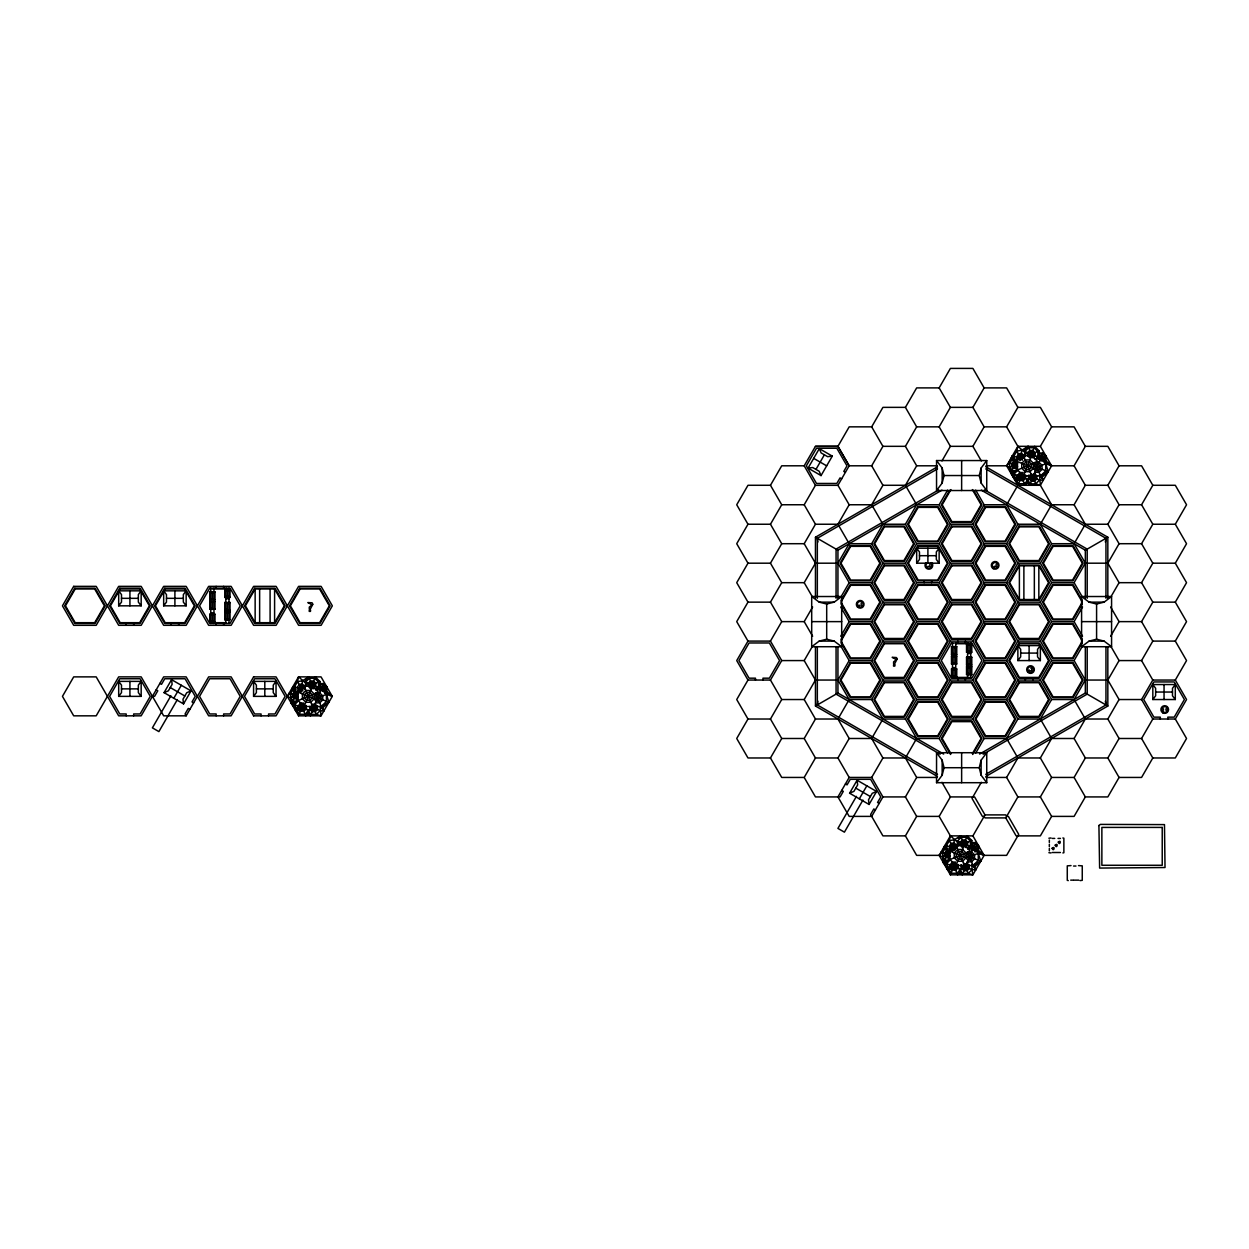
<?xml version="1.0" encoding="UTF-8"?>
<svg xmlns="http://www.w3.org/2000/svg" width="1249" height="1249" viewBox="0 0 1249 1249"><rect width="100%" height="100%" fill="white"/><g stroke="black" fill="none" stroke-linecap="round" stroke-linejoin="round"><path stroke-width="1.5" d="M313.608 688.542L315.81 686.341L315.81 683.219L313.608 681.033L310.501 681.033L308.3 683.219L308.3 686.341L310.501 688.542L313.608 688.542L308.784 676.88L302.555 680.721L300.712 692.664L298.152 690.681L297.481 687.278L299.104 684.468L302.055 683.89L304.615 685.888L305.287 689.276M971.8 843.778L971.8 840.499L967.179 835.878L962.355 847.525L960.153 845.323L960.153 842.216L962.355 840.015L965.461 840.015L967.663 842.216L967.663 845.323L965.461 847.525L960.637 835.878L954.392 839.718L952.55 851.662L949.989 849.663L949.334 846.276L950.957 843.465L953.908 842.888L956.469 844.886L957.124 848.274M1039.277 455.854L1039.277 450.951L1034.64 446.33L1029.816 457.977L1027.615 455.776L1027.615 452.669L1029.816 450.467L1032.939 450.467L1035.14 452.669L1035.14 455.776L1032.939 457.977L1028.099 446.33L1021.869 450.155L1020.261 460.616L1018.559 459.304L1019.2 455.214L1021.151 454.823L1022.837 456.135L1022.213 460.241L1016.78 451.154L1017.873 446.33L1006.616 426.846L1017.873 407.361L1006.616 387.893L984.134 387.893L972.893 407.361L984.134 426.846L1006.616 426.846M937.515 774.333L817.33 704.951L817.939 701.22M1105.349 542.019L1105.958 538.303L985.773 468.906M939.154 816.393L950.395 796.924L974.61 796.924L984.993 814.894L972.893 835.878L950.395 835.878L949.302 840.718L946.508 845.557L947.648 851.412L958.81 843.153L950.395 835.878L939.154 816.393L916.657 816.393L905.416 835.878L916.657 855.362L939.154 855.362L942.324 856.892L945.196 860.186L949.256 860.186L944.744 845.651L955.797 847.93L954.736 849.788L952.784 850.163L950.661 846.619L951.722 844.761L953.674 844.386L955.797 847.93M936.547 490.529L942.168 483.035L944.041 475.541L942.168 468.047L936.547 460.553L986.741 460.553L986.741 490.529L936.547 490.529L936.547 460.553M986.741 490.529L981.121 483.035L979.247 475.541L981.121 468.047L986.741 460.553M936.547 782.701L942.168 775.207L944.041 767.713L942.168 760.204L936.547 752.71L986.741 752.71L986.741 782.701L936.547 782.701L936.547 752.71M986.741 782.701L981.121 775.207L979.247 767.713L981.121 760.204L986.741 752.71M289.409 692.727L298.214 696.911L296.559 698.831L294.202 698.831L292.531 696.911L292.531 694.21L294.202 692.305L296.559 692.305L291.47 703.593L299.198 714.287L305.068 714.287L309.221 710.119L291.47 703.609L290.471 693.242L292.906 686.669L303.96 688.948L303.523 686.7L301.836 685.389L299.885 685.763L299.245 689.87L300.931 691.181L302.882 690.791L297.449 681.72L298.542 676.88L321.04 676.88L332.281 696.364L321.04 715.833L298.542 715.833L276.06 676.896L253.563 676.896M1008.724 462.161L1017.545 466.361L1015.874 468.266L1013.517 468.266L1011.862 466.361L1011.862 463.66L1013.517 461.74L1015.874 461.74L1010.8 473.028L1018.513 483.722L1024.399 483.722L1028.552 479.569L1028.552 475.151M941.246 851.724L950.067 855.908L948.397 857.813L946.039 857.813L944.385 855.908L944.385 853.208L946.039 851.303L948.397 851.303L943.323 862.591L951.035 873.27L956.921 873.27L961.074 869.117L961.074 864.714M1023.274 458.383L1012.221 456.104C1006.6 465.596 1011.175 476.681 1018.513 483.722M946.929 849.96L944.744 845.651L942.324 852.224L943.323 862.591L961.074 869.117M298.542 715.833L303.835 703.078L300.431 703.078L295.295 710.213L299.198 714.287M310.501 688.542L315.326 676.88L319.947 681.517L319.947 684.78M304.1 706.497L311.907 687.637M320.181 707.043L321.04 715.833L316.387 714.412L312.156 704.186L315.263 704.186L310.439 715.833L306.973 712.367M323.616 683.578L320.447 691.243L318.995 689.791L318.995 687.746L320.447 686.31L322.492 686.31L323.944 687.746L323.944 689.791L322.492 691.243L319.307 683.578L323.616 683.578L326.66 686.622L326.66 690.931L324.631 692.961M1022.572 473.902L1024.164 475.494L1024.164 477.743L1022.572 479.335L1020.324 479.335L1018.731 477.743L1018.731 475.494L1020.324 473.902L1022.572 473.902L1017.873 485.283L1006.616 504.752L984.134 504.752L972.893 524.237L984.134 543.705L972.893 563.19L984.134 582.674L972.893 602.143L984.134 621.627L972.893 641.096L984.134 660.58L972.893 680.049L984.134 699.534L972.893 719.018L984.134 738.487L1006.616 738.487L1017.873 719.018L1006.616 699.534L1017.873 680.049L1006.616 660.58L1017.873 641.096L1006.616 621.627L1017.873 602.143L1006.616 582.674L984.134 582.674M1023.415 475.931L1031.237 457.087M1042.931 453.012L1039.761 460.678L1041.807 460.678L1043.258 459.242L1043.258 457.196L1041.807 455.744L1039.761 455.744L1038.309 457.196L1038.309 459.242L1045.975 456.057L1042.931 453.012L1038.637 453.012L1041.807 460.678M1031.893 669.932L1030.878 670.963M984.993 814.894L1005.757 814.894L1006.616 816.393L1008.349 816.393L1018.731 834.379L1006.616 855.362L984.134 855.362L972.893 874.831L950.395 874.831L955.11 863.465L952.846 863.465L951.27 865.057L951.27 867.306L952.846 868.898L955.11 868.898L956.703 867.306L956.703 865.057L955.11 863.465M955.953 865.495L963.76 846.635M972.284 850.241L970.848 848.789L970.848 846.744L972.284 845.292L974.329 845.292L975.781 846.744L975.781 848.789L974.329 850.241L972.284 850.241L975.469 842.575L971.16 842.575L975.079 852.037M1163.475 708.808L1163.475 710.259M1165.973 710.259L1165.973 708.808M1014.625 479.647L1019.746 472.512L1023.15 472.512M951.035 873.27L947.148 869.21L952.269 862.06L955.688 862.06M314.467 705.279L320.743 690.494L323.101 689.448L322.148 687.137L319.838 688.105L320.79 690.4M1033.782 474.714L1040.573 458.726M966.32 864.261L973.112 848.274M164.072 692.649L171.566 679.659L191.035 690.9L183.541 703.89L164.072 692.649L168.381 690.806L172.128 684.311L171.566 679.659M170.894 695.802L152.394 727.855L158.888 731.602L177.389 699.549M173.798 698.269L181.308 685.279M255.139 588.982L245.413 605.827L255.139 622.689L274.593 622.689L284.335 605.827L274.593 588.982L255.139 588.982L255.139 622.689M253.625 676.88L231.127 715.833L208.645 715.833L186.148 676.88L163.666 676.88L141.168 715.833L118.671 715.833L96.189 676.88L73.691 676.88L62.45 696.364L73.691 715.833L96.189 715.833L118.671 676.88L141.168 676.88L163.666 715.833L186.148 715.833L208.645 676.88L231.127 676.88L253.625 715.833M747.979 524.237L736.723 543.705L747.979 563.19L736.723 582.674L747.979 602.143L770.461 602.143L781.718 582.674L770.461 563.19L781.718 543.705L770.461 524.237L747.979 524.237L736.723 504.752L747.979 485.283L770.461 485.283L781.718 504.752L770.461 524.237M770.461 485.283L781.718 465.799L804.2 465.799L815.456 446.33L837.938 446.33L849.179 465.799L837.907 485.33L815.425 485.33L804.2 504.752L815.456 524.237L804.2 543.705L815.456 563.19L804.2 582.674L781.718 582.674M808.072 468.094L819.297 448.625L832.287 456.119L821.046 475.588L808.072 468.094L812.724 467.532L819.203 471.279L821.046 475.588M815.956 469.405L824.387 454.808M747.979 602.143L736.723 621.627L747.979 641.096L736.723 660.58L747.979 680.049L736.723 699.534L747.979 719.018L770.461 719.018L781.718 699.534L770.461 680.049L781.718 660.58L770.461 641.096L781.718 621.627L770.461 602.143M815.425 446.377L837.907 446.377L849.179 426.846L871.677 426.846L882.918 407.361L905.416 407.361L916.657 426.846L939.154 426.846L950.395 407.361L939.154 387.893L950.395 368.408L972.893 368.408L984.134 387.893M916.657 426.846L905.416 446.33L916.657 465.799L905.416 485.283L916.657 504.752L939.154 504.752L950.395 524.237L939.154 543.705L950.395 563.19L939.154 582.674L916.657 582.674L905.416 602.143L882.918 602.143L871.677 582.674L849.179 582.674L837.938 563.19L849.179 543.705L837.938 524.237L849.179 504.752L837.938 485.283M882.918 524.237L871.677 543.705L882.918 563.19L905.416 563.19L916.657 543.705L905.416 524.237L882.918 524.237L871.677 504.752L882.918 485.283L871.677 465.799L882.918 446.33L871.677 426.846M905.416 407.361L916.657 387.893L939.154 387.893M747.979 719.018L736.723 738.487L747.979 757.971L770.461 757.971L781.718 738.487L770.461 719.018M781.718 621.627L804.2 621.627L812.631 607.014M815.456 680.049L837.938 680.049L849.179 699.534L871.677 699.534L882.918 719.018L905.416 719.018L916.657 738.487L905.416 757.971L916.657 777.44L905.416 796.924L882.918 796.924L871.677 777.44L882.918 757.971L871.677 738.487L849.179 738.487L837.938 719.018L815.456 719.018L804.2 699.534L815.456 680.049L804.2 660.58L812.631 645.967M840.749 597.272L849.179 582.674M841.03 600.55L850.272 584.548L870.6 584.548L880.764 602.143L870.6 619.754L850.272 619.754L841.03 603.751M840.749 636.225L849.179 621.627L871.677 621.627L882.918 641.096L905.416 641.096L916.657 660.58L939.154 660.58L950.395 641.096L972.893 641.096M871.677 582.674L882.918 563.19M905.416 524.237L916.657 504.752M941.965 460.928L950.395 446.33L939.154 426.846M841.03 639.504L850.272 623.501L870.6 623.501L880.764 641.096L870.6 658.707L850.272 658.707L841.03 642.704M781.718 738.487L804.2 738.487L815.456 719.018M837.938 680.049L849.179 660.58L871.677 660.58L882.918 641.096M871.677 621.627L882.918 602.143M939.154 504.752L947.585 490.154M950.395 446.33L972.893 446.33L984.134 426.846M949.63 490.357L941.309 504.752L951.473 522.363L971.8 522.363L981.964 504.752L973.658 490.357M950.942 489.592L942.183 504.752L951.91 521.614L971.379 521.614L981.105 504.752L972.346 489.592M770.461 757.971L781.718 777.44L804.2 777.44L815.456 757.971L837.938 757.971L849.179 738.487M837.938 719.018L849.179 699.534M871.677 699.534L882.918 680.049L871.677 660.58M905.416 641.096L916.657 621.627L905.416 602.143M1152.811 485.283L1175.309 485.283L1186.55 504.752L1175.309 524.237L1152.811 524.237L1141.57 504.752L1152.811 485.283L1141.57 465.799L1119.073 465.799L1107.832 485.283L1085.334 485.283L1074.093 465.799L1051.611 465.799L1040.355 485.283L1017.873 485.283L1006.616 465.799L1017.873 446.33L1040.355 446.33L1051.611 426.846L1040.355 407.361L1017.873 407.361M837.938 757.971L849.179 777.44L837.938 796.924L849.179 816.393L871.677 816.393L882.918 796.924M871.677 738.487L882.918 719.018M882.918 680.049L905.416 680.049L916.657 660.58M950.395 641.096L939.154 621.627L950.395 602.143L939.154 582.674M849.601 793.209L857.095 780.219L876.564 791.46L869.07 804.45L849.601 793.209L853.91 791.366L857.657 784.872L857.095 780.219M856.424 796.362L837.923 828.415L844.418 832.162L862.918 800.109M859.328 798.829L866.822 785.84M905.416 719.018L916.657 699.534L939.154 699.534L950.395 680.049L972.893 680.049M1006.616 582.674L1017.873 563.19L1006.616 543.705L1017.873 524.237L1006.616 504.752M1051.611 504.752L1074.093 504.752L1085.334 524.237L1107.832 524.237L1119.073 543.705L1107.832 563.19L1085.334 563.19L1074.093 543.705L1051.611 543.705L1040.355 524.237L1051.611 504.752L1040.355 485.283L1039.496 474.698M1074.093 465.799L1085.334 446.33L1107.832 446.33L1119.073 465.799M1019.387 565.813L1009.645 582.674L1019.387 599.52L1038.84 599.52L1048.567 582.674L1038.84 565.813L1019.387 565.813L1019.387 599.52M916.657 738.487L939.154 738.487L950.395 719.018L939.154 699.534M1082.524 607.014L1074.093 621.627L1051.611 621.627L1040.355 602.143L1051.611 582.674L1040.355 563.19L1051.611 543.705M1074.093 504.752L1085.334 485.283M1074.093 543.705L1085.334 524.237M972.346 753.662L981.105 738.487L971.379 721.641L951.91 721.641L942.183 738.487L950.942 753.662M972.721 754.49L981.964 738.487L971.8 720.892L951.473 720.892L941.309 738.487L950.551 754.49M975.703 753.1L984.134 738.487M1017.873 641.096L1040.355 641.096L1051.611 621.627M1051.611 582.674L1074.093 582.674L1085.334 563.19M1107.832 524.237L1119.073 504.752L1141.57 504.752M1082.259 603.751L1073.016 619.754L1052.688 619.754L1042.525 602.143L1052.688 584.548L1073.016 584.548L1082.259 600.55M950.395 874.831L939.154 855.362L950.395 835.878M981.324 782.311L972.019 798.423L982.401 816.393L984.134 816.393L984.993 817.908L1005.757 817.908L1017.873 796.924L1040.355 796.924L1051.611 777.44L1074.093 777.44L1085.334 757.971L1074.093 738.487L1085.334 719.018L1074.093 699.534L1051.611 699.534L1040.355 680.049L1051.611 660.58L1040.355 641.096M1082.259 642.704L1073.016 658.707L1052.688 658.707L1042.525 641.096L1052.688 623.501L1073.016 623.501L1082.259 639.504M1017.873 796.924L1006.616 777.44L1017.873 757.971L1040.355 757.971L1051.611 738.487L1040.355 719.018L1051.611 699.534M1074.093 699.534L1085.334 680.049L1074.093 660.58L1082.524 645.967M1110.642 597.272L1119.073 582.674L1141.57 582.674L1152.811 602.143L1175.309 602.143L1186.55 621.627L1175.309 641.096L1186.55 660.58L1175.309 680.049L1152.811 680.049L1141.57 699.534L1119.073 699.534L1107.832 680.049L1119.073 660.58L1141.57 660.58L1152.811 680.049M1119.073 543.705L1141.57 543.705L1152.811 524.237M1110.642 636.225L1119.073 621.627L1141.57 621.627L1152.811 641.096L1175.309 641.096M1141.57 582.674L1152.811 563.19L1175.309 563.19L1186.55 543.705L1175.309 524.237M1141.57 621.627L1152.811 602.143M1040.355 796.924L1051.611 816.393L1040.355 835.878L1016.14 835.878L1005.757 817.908M1074.093 777.44L1085.334 796.924L1107.832 796.924L1119.073 777.44L1107.832 757.971L1119.073 738.487L1107.832 719.018L1119.073 699.534M1141.57 660.58L1152.811 641.096M1175.309 602.143L1186.55 582.674L1175.309 563.19M1085.334 796.924L1074.093 816.393L1051.611 816.393M1119.073 738.487L1141.57 738.487L1152.811 719.018L1175.309 719.018L1186.55 699.534L1175.309 680.049M1175.309 719.018L1186.55 738.487L1175.309 757.971L1152.811 757.971L1141.57 777.44L1119.073 777.44M118.686 605.827L121.496 602.08L121.496 594.586L118.686 590.839L141.168 590.839L141.168 605.827L118.686 605.827L118.686 590.839M141.168 590.839L138.342 594.586L138.342 602.08L141.168 605.827M163.666 605.827L166.476 602.08L166.476 594.586L163.666 590.839L186.148 590.839L186.148 605.827L163.666 605.827L163.666 590.839M186.148 590.839L183.338 594.586L183.338 602.08L186.148 605.827M118.686 696.364L121.496 692.617L121.496 685.123L118.686 681.376L141.168 681.376L141.168 696.364L118.686 696.364L118.686 681.376M141.168 681.376L138.342 685.123L138.342 692.617L141.168 696.364M253.578 696.364L256.388 692.617L256.388 685.123L253.578 681.376L276.045 681.376L276.045 696.364L253.578 696.364L253.578 681.376M276.045 681.376L273.234 685.123L273.234 692.617L276.045 696.364M916.672 563.19L919.483 559.443L919.483 551.949L916.672 548.202L939.139 548.202L939.139 563.19L916.672 563.19L916.672 548.202M939.139 548.202L936.328 551.949L936.328 559.443L939.139 563.19M1017.873 660.58L1020.683 656.833L1020.683 649.339L1017.873 645.592L1040.355 645.592L1040.355 660.58L1017.873 660.58L1017.873 645.592M1040.355 645.592L1037.544 649.339L1037.544 656.833L1040.355 660.58M1152.827 699.534L1155.637 695.787L1155.637 688.293L1152.827 684.546L1175.293 684.546L1175.293 699.534L1152.827 699.534L1152.827 684.546M1175.293 684.546L1172.483 688.293L1172.483 695.787L1175.293 699.534M861.201 605.328L861.201 603.283M305.318 680.362L308.784 676.88M298.152 701.126L295.029 704.249L295.966 710.4L303.835 711.306L306.255 708.886L306.255 705.482L295.966 710.4M315.997 689.994L318.526 687.465L318.526 682.095L314.732 678.301L309.377 678.301L305.583 682.095L305.583 685.67M309.518 712.039L305.724 715.833L300.431 703.078M322.773 707.746L323.928 710.822L320.181 710.619L316.387 714.412L311.017 714.412L307.238 710.619L317.465 706.388L321.258 706.481L328.893 702.219L326.426 694.319L322.554 690.541M1024.633 449.796L1028.099 446.33M1017.467 470.561L1014.36 473.683L1015.296 479.835L1023.15 480.74L1025.57 478.336L1025.57 474.917L1015.296 479.835M1035.327 459.429L1037.857 456.9L1037.857 451.545L1034.063 447.751L1028.692 447.751L1024.898 451.545L1024.898 456.9M1027.443 482.973L1029.754 485.283L1034.578 473.621L1036.779 475.822L1036.779 478.945L1034.578 481.146L1031.471 481.146L1029.27 478.945L1029.27 475.822L1031.471 473.621L1035.702 483.863L1040.355 485.283M1033.001 474.745L1035.39 472.372M1028.833 481.474L1025.039 485.283L1019.746 472.512M1042.088 477.18L1043.258 480.256L1039.496 480.069L1035.702 483.863L1030.347 483.863L1026.553 480.069L1036.779 475.822M958.326 838.188L960.637 835.878M950.005 860.124L946.883 863.246L947.819 869.398L955.688 870.303L958.092 867.883L958.092 864.48L947.819 869.398M967.85 848.992L970.379 846.463L970.379 841.092L966.585 837.298L961.215 837.298L957.437 841.092L957.437 846.463L971.8 840.499M966.023 857.798L962.589 861.232L957.718 861.232L954.267 857.798L954.267 852.926L957.718 849.476L962.589 849.476L966.023 852.926L966.023 857.798L950.005 851.162L950.005 859.562L952.378 861.935L957.561 874.831L961.371 871.037M957.624 865.495L964.353 865.495L967.913 861.935M969.302 865.385L969.302 868.492L967.116 870.694L963.994 870.694L961.792 868.492L961.792 865.385L972.034 869.616L975.781 869.819L972.034 864.261L972.034 869.616L968.24 873.41L962.87 873.41L959.076 869.616L969.302 865.385L967.116 863.184L962.276 874.831L959.966 872.52M1048.879 838.22L1051.065 837.97M986.007 465.799L1006.616 465.799L1012.674 459.382L1012.221 456.104L1014.391 460.413M939.154 855.362L945.196 848.93L949.256 848.93M321.258 706.481L326.426 701.438L326.426 694.319L332.281 696.364L324.974 689.963M1036.935 475.916L1040.573 475.916L1045.741 470.889L1045.741 463.754L1041.869 459.975M969.458 865.479L973.112 865.479L978.264 860.436L978.264 853.317L974.392 849.539M215 591.901L213.688 592.885L209.754 591.901L209.754 599.77L215 599.77L215 591.901L209.754 591.901M209.754 599.77L211.065 598.786L215 599.77M230.035 589.575L228.708 590.558L224.773 589.575L224.773 597.444L230.035 597.444L230.035 589.575L224.773 589.575M215 601.331L213.688 602.315L209.754 601.331L209.754 609.2L215 609.2L215 601.331L209.754 601.331M224.773 597.444L226.085 596.46L226.178 598.786M209.754 609.2L211.065 608.216L215 609.2M230.035 602.471L228.708 603.454L224.773 602.471L224.773 610.339L230.035 610.339L230.035 602.471L224.773 602.471M209.754 614.227L211.065 615.211L215 614.227L215 622.08L209.754 622.08L209.754 614.227L215 614.227M224.773 610.339L226.085 609.356L230.035 610.339M209.754 622.08L211.065 621.096L215 622.08M230.035 611.885L228.708 612.869L224.773 611.885L224.773 619.754L230.035 619.754L230.035 611.885L224.773 611.885M224.773 619.754L226.085 618.77L230.035 619.754M811.694 596.522L819.203 602.143L826.697 604.016L834.191 602.143L841.685 596.522L841.685 646.717L811.694 646.717L811.694 596.522L841.685 596.522M811.694 646.717L819.203 641.096L826.697 639.223L834.191 641.096L841.685 646.717M956.75 646.654L955.438 647.638L951.504 646.654L951.504 654.523L956.75 654.523L956.75 646.654L951.504 646.654M951.504 654.523L952.815 653.539L956.75 654.523M971.784 644.328L970.473 645.311L966.539 644.328L966.539 652.197L971.784 652.197L971.784 644.328L966.539 644.328M956.75 656.068L955.438 657.052L951.504 656.068L951.504 663.937L956.75 663.937L956.75 656.068L951.504 656.068M966.539 652.197L967.85 651.213L971.784 652.197M951.504 663.937L952.815 662.954L956.75 663.937M971.784 657.224L970.473 658.207L966.539 657.224L966.539 665.077L971.784 665.077L971.784 657.224L966.539 657.224M955.438 669.948L956.75 668.964L956.75 676.833L951.504 676.833L951.504 668.964L956.75 668.964M966.539 665.077L967.85 664.093M951.504 676.833L952.815 675.85L956.75 676.833M971.784 666.638L970.473 667.622L966.539 666.638L966.539 674.507L971.784 674.507L971.784 666.638L966.539 666.638M966.539 674.507L967.85 673.523L971.784 674.507M1081.587 596.522L1089.097 602.143L1096.591 604.016L1104.085 602.143L1111.579 596.522L1111.579 646.717L1081.587 646.717L1081.587 596.522L1111.579 596.522M1081.587 646.717L1089.097 641.096L1096.591 639.223L1104.085 641.096L1111.579 646.717M295.904 688.855L292.906 686.669L295.794 692.414L306.957 684.155L298.542 676.88L276.06 715.849L253.563 715.849M294.311 701.579L291.47 703.609L294.67 703M1028.552 479.569L1010.8 473.043L1013.626 471.014M815.456 598.255L815.456 537.226L937.468 466.783M817.33 598.255L817.33 538.303L937.515 468.906M938.514 489.983L836.065 549.123L836.065 598.255M837.938 598.255L837.938 550.2L941.965 490.154M815.456 646.951L815.456 706.028L837.938 693.039L943.651 754.068M981.324 490.154L1085.334 550.2L1107.832 537.226L1107.832 598.255M979.638 754.068L1085.334 693.039L1085.334 646.951M983.15 754.209L1087.208 694.116L1087.208 646.951M985.773 774.333L1105.958 704.951L1105.958 646.951M985.82 776.472L1107.832 706.028L1107.832 646.951M1040.573 475.916L1048.223 471.669L1045.741 463.754L1033.548 468.687L1033.501 463.363L1030.05 459.929L1025.179 459.929L1021.744 463.363L1021.744 468.234L1025.179 471.685L1030.05 471.685L1033.501 468.234L1017.482 461.599L1017.482 469.999L1019.855 472.372M973.112 865.479L980.746 861.217L978.264 853.317L966.086 858.235L968.053 860.171L970.848 860.171L972.83 858.235L972.83 855.518L970.848 853.582L968.053 853.582L966.086 855.518L980.746 861.217L973.908 867.352L967.335 851.896L971.566 851.896L974.563 854.816L974.563 858.937L971.566 861.857L967.335 861.857M292.906 686.669L293.343 689.948L287.301 696.364L290.471 697.894L298.214 694.21L296.559 692.305M1006.616 465.799L1009.801 467.329L1017.545 463.66L1015.874 461.74M942.324 856.892L950.067 853.208L948.397 851.303M297.652 700.798L291.47 703.609L297.403 701.189L293.343 689.948L296.06 689.948M1013.985 472.45L1010.8 473.028L1016.967 470.233M946.508 861.997L943.323 862.591L949.49 859.78M191.035 690.9L186.725 692.742L182.978 699.237L183.541 703.89M876.564 791.46L872.255 793.302L868.508 799.797L869.07 804.45M308.3 686.341L319.947 681.517M318.995 689.791L326.66 686.622M301.727 704.124L298.168 700.564L318.433 692.165L313.686 687.418M1027.615 455.776L1039.277 450.951M1017.482 469.999L1036.342 462.192M970.848 848.789L978.513 845.62L978.513 849.913L956.016 840.499M950.005 859.562L968.865 851.74M1010.8 473.028L1016.733 470.623L1012.674 459.382L1016.733 459.382M943.323 862.591L949.256 860.186M298.168 700.564L298.168 692.165L314.186 698.8L310.736 702.25L305.864 702.25L302.414 698.8L302.414 693.929L305.864 690.478L310.736 690.478L314.186 693.929L314.233 699.237L326.426 694.319M1021.869 450.155L1016.78 451.154L1013.969 455.994L1015.125 461.849L1026.288 453.59L1017.873 446.33M302.555 680.721L297.449 681.72L294.655 686.56L295.794 692.414M954.392 839.718L949.302 840.718L954.736 849.788M832.287 456.119L827.634 456.681L821.139 452.934L819.297 448.625M950.395 407.361L972.893 407.361M1051.611 426.846L1074.093 426.846L1085.334 446.33M882.918 446.33L905.416 446.33M1039.027 453.949L1042.556 453.949L1045.054 456.447L1045.054 459.975M1028.458 455.666L1023.415 455.666L1031.815 475.931L1025.101 475.931M1035.109 458.726L1038.746 458.726M871.677 465.799L849.179 465.799L837.907 446.377M916.657 465.799L937.281 465.799M1016.733 470.623L1012.674 470.623L1009.801 467.329M1034.812 472.309L1039.043 472.309L1042.041 469.39L1042.041 465.252L1039.043 462.333L1034.812 462.333L1041.385 477.805L1048.223 471.669L1033.548 465.955L1035.53 464.035L1038.325 464.035L1040.308 465.955L1040.308 468.687L1038.325 470.608L1035.53 470.608L1033.548 468.687M944.041 475.541L979.247 475.541M882.918 485.283L905.416 485.283M781.718 504.752L804.2 504.752M849.179 504.752L871.677 504.752M815.456 524.237L837.938 524.237M950.395 524.237L972.893 524.237M1017.873 524.237L1040.355 524.237M781.718 543.705L804.2 543.705M849.179 543.705L871.677 543.705M916.657 543.705L939.154 543.705M984.134 543.705L1006.616 543.705M919.483 555.696L936.328 555.696M747.979 563.19L770.461 563.19M815.456 563.19L837.938 563.19M950.395 563.19L972.893 563.19M1017.873 563.19L1040.355 563.19M212.096 588.982L225.726 588.982M210.769 591.745L213.969 591.745L213.969 588.232M229.004 596.46L225.804 596.46L225.804 590.558M121.496 598.333L138.342 598.333M166.476 598.333L183.338 598.333M229.004 598.786L225.804 598.786L225.804 602.361M819.203 602.143L834.191 602.143M950.395 602.143L972.893 602.143M1017.873 602.143L1040.355 602.143M1089.097 602.143L1104.085 602.143M210.769 612.869L213.969 612.869L213.969 609.293L210.769 609.356L210.769 623.438M229.004 619.91L225.804 619.91L225.804 623.438M811.694 621.627L841.685 621.627M916.657 621.627L939.154 621.627M984.134 621.627L1006.616 621.627M1081.587 621.627L1111.579 621.627M212.096 622.689L225.726 622.689M747.979 641.096L770.461 641.096M819.203 641.096L834.191 641.096M1089.097 641.096L1104.085 641.096M955.797 643.719L969.427 643.719M1020.683 653.086L1037.544 653.086M970.754 653.539L967.553 653.539L967.553 657.115L970.754 657.052L970.754 642.97M781.718 660.58L804.2 660.58M984.134 660.58L1006.616 660.58M1051.611 660.58L1074.093 660.58M970.754 664.093L967.553 664.093L967.553 658.207M952.519 667.622L955.735 667.622L955.735 664.046M952.519 669.948L955.735 669.948L955.735 675.85M970.754 674.663L967.553 674.663L967.553 678.176M955.797 677.426L969.427 677.426M747.979 680.049L770.461 680.049M1017.873 680.049L1040.355 680.049M1085.334 680.049L1107.832 680.049M319.697 684.514L323.226 684.514L325.724 687.012L325.724 690.541M307.457 686.232L304.1 686.232L312.5 706.497M121.496 688.87L138.342 688.87M256.388 688.87L273.234 688.87M315.778 689.276L321.258 689.276M1155.637 692.04L1172.483 692.04M152.409 696.364L154.579 696.364L157.78 690.806L156.156 689.87M781.718 699.534L804.2 699.534M984.134 699.534L1006.616 699.534M297.403 701.189L293.343 701.189L290.471 697.894M315.482 702.875L319.728 702.875L322.726 699.94L322.726 695.818L319.728 692.898L315.482 692.898L322.055 708.37L328.893 702.219L314.233 696.52L316.216 694.585L319.01 694.585L320.977 696.52L320.977 699.237L319.01 701.173L316.216 701.173L314.233 699.237M305.786 706.497L310.814 706.497M950.395 719.018L972.893 719.018M1017.873 719.018L1040.355 719.018M1085.334 719.018L1107.832 719.018M1051.611 738.487L1074.093 738.487M882.918 757.971L905.416 757.971M1085.334 757.971L1107.832 757.971M944.041 767.713L979.247 767.713M849.179 777.44L871.677 777.44M916.657 777.44L937.281 777.44M986.007 777.44L1006.616 777.44M905.416 835.878L882.918 835.878L870.6 814.52L873.8 808.977L875.424 809.914M1062.868 837.97L1063.867 838.22L1063.867 852.708L1062.868 852.958M1052.314 838.422L1054.734 838.422M1058.012 838.422L1060.432 838.422M971.55 843.512L975.079 843.512L977.577 846.01L977.577 849.539M960.981 845.214L955.953 845.214L964.353 865.495M967.632 848.274L971.285 848.274M1052.314 852.505L1054.734 852.505M1055.171 852.505L1057.575 852.505M1058.012 852.505L1060.432 852.505M1051.065 852.958L1048.879 852.708M1071.017 865.588L1067.271 865.854L1067.271 880.326L1068.27 880.592M1078.511 865.588L1082.259 865.854L1082.259 880.326L1080.057 880.592M1073.562 866.041L1075.967 866.041M1070.705 880.139L1073.11 880.139M1073.812 880.139L1078.824 880.139M1045.741 463.754L1051.611 465.799L1040.355 446.33M978.264 853.317L984.134 855.362L972.893 835.878M1023.477 450.951L1037.857 456.9M1036.529 456.447L1045.975 460.366L1045.975 456.057M1029.27 475.822L1039.496 480.069M1030.878 668.168L1031.752 668.839M859.812 605.703L858.937 605.031M304.163 681.517L326.66 690.931M320.181 710.619L309.955 706.388L309.955 709.494L312.156 711.696L315.263 711.696L317.465 709.494L317.465 706.388L315.263 704.186M985.82 466.783L1107.832 537.226M984.774 489.983L1087.208 549.123L1087.208 598.255M845.417 472.341L843.793 471.404L846.994 465.846L836.83 448.25L816.503 448.25L806.339 465.846L816.503 483.457L836.83 483.457L840.046 477.899L841.67 478.835M813.677 458.352L826.666 465.846M815.456 537.226L837.938 550.2M1085.334 693.039L1107.832 706.028M940.138 754.209L836.065 694.116L836.065 646.951M815.456 706.028L937.468 776.472M855.784 788.119L870.381 796.55M845.432 783.935L847.056 784.872L850.272 779.314L870.6 779.314L880.764 796.924L877.547 802.482L879.171 803.419M841.685 790.43L843.309 791.366L840.109 796.924L815.456 796.924L804.2 777.44M170.254 687.559L184.852 695.99M159.903 683.375L161.527 684.311L164.743 678.753L185.071 678.753L195.234 696.364L192.018 701.922L193.642 702.859M189.895 709.354L188.271 708.417L185.071 713.96L186.148 715.833M1043.727 460.74L1051.611 465.799L1044.305 459.398M976.25 850.304L984.134 855.362L976.827 848.945M322.835 690.291L332.281 696.364M970.473 664.093L971.784 665.077M951.504 668.964L952.815 669.948M228.708 596.46L230.035 597.444M994.126 566.375L996.156 566.375L996.156 564.329M927.851 566.375L929.881 566.375L929.881 564.329M1029.785 670.807L1029.114 669.932M1023.946 455.323L1021.385 453.34L1018.419 453.918L1016.795 456.728L1017.467 460.116M1034.188 458.04L1037.763 461.599M1019.746 480.74L1017.342 478.336L1017.342 474.917M975.469 842.575L978.513 845.62M966.726 847.587L970.286 851.162M952.269 870.303L949.865 867.883L949.865 864.48M300.431 711.306L298.011 708.886L298.011 705.482M1040.433 476.088L1043.258 480.256M321.118 706.653L323.928 710.822M1107.832 485.283L1119.073 504.752M1141.57 543.705L1152.811 563.19M1107.832 563.19L1119.073 582.674M1110.642 607.014L1119.073 621.627M1074.093 582.674L1082.524 597.272M1110.642 645.967L1119.073 660.58M1141.57 699.534L1152.811 719.018M972.893 446.33L981.324 460.928M1074.093 621.627L1082.524 636.225M1141.57 738.487L1152.811 757.971M975.703 490.154L984.134 504.752M1040.355 757.971L1051.611 777.44M905.416 563.19L916.657 582.674M1006.616 738.487L1017.873 757.971M939.154 660.58L950.395 680.049M804.2 465.799L815.425 485.33M905.416 680.049L916.657 699.534M939.154 738.487L947.585 753.1M840.749 607.014L849.179 621.627M941.965 782.311L950.395 796.924M804.2 582.674L812.631 597.272M840.749 645.967L849.179 660.58M804.2 621.627L812.631 636.225M905.416 796.924L916.657 816.393M804.2 738.487L815.456 757.971M963.994 863.184L968.24 873.41L972.893 874.831L972.034 869.616M974.61 866.744L975.781 869.819M1012.221 456.104L1013.064 459.429M944.744 845.651L945.587 848.977M1105.349 701.22L1105.958 704.951M817.33 538.303L817.939 542.019M1167.815 719.018L1167.815 717.145L1174.216 717.145L1184.38 699.534L1174.216 681.938L1153.889 681.938L1143.725 699.534L1153.889 717.145L1160.305 717.145L1160.305 719.018M1164.052 684.546L1164.052 699.534M1105.958 538.303L1105.958 598.255M1096.591 604.016L1096.591 639.223M1085.334 550.2L1085.334 598.255M1049.332 840.031L1049.332 842.451M1049.332 844.262L1049.332 846.666M1049.332 848.477L1049.332 850.897M1038.84 565.813L1038.84 599.52M1034.344 565.813L1034.344 599.52M1032.861 678.176L1032.861 680.049M1029.114 645.592L1029.114 660.58M1025.367 678.176L1025.367 680.049M1023.883 565.813L1023.883 599.52M981.121 468.047L981.121 483.035M981.121 760.204L981.121 775.207M970.754 658.207L970.754 678.176M969.162 645.311L969.162 651.213M969.162 658.207L969.162 664.093M969.162 667.622L969.162 673.523M969.052 846.01L969.052 849.539M968.303 673.523L968.303 674.663M967.928 642.97L967.928 645.311M967.928 651.213L967.928 653.539M967.928 664.093L967.928 667.622M967.553 645.311L967.553 651.213M967.553 667.622L967.553 673.523M965.383 641.096L965.383 642.97M965.383 678.176L965.383 680.049M961.636 460.553L961.636 490.529M961.636 752.71L961.636 782.701M957.889 641.096L957.889 642.97M957.889 678.176L957.889 680.049M955.735 642.97L955.735 646.498M955.735 647.638L955.735 653.539M955.735 657.052L955.735 662.954M955.36 653.539L955.36 657.052M955.36 667.622L955.36 669.948M955.36 675.85L955.36 678.176M954.985 646.498L954.985 647.638M954.127 647.638L954.127 653.539M954.127 657.052L954.127 662.954M954.127 669.948L954.127 675.85M952.519 642.97L952.519 662.954M952.519 664.093L952.519 678.176M942.168 468.047L942.168 483.035M942.168 760.204L942.168 775.207M931.645 580.801L931.645 582.674M927.898 548.202L927.898 563.19M924.151 580.801L924.151 582.674M837.938 646.951L837.938 693.039M826.697 604.016L826.697 639.223M817.33 646.951L817.33 704.951M762.967 680.049L762.967 678.176L769.384 678.176L779.548 660.58L769.384 642.97L749.057 642.97L738.893 660.58L749.057 678.176L755.473 678.176L755.473 680.049M317.199 687.012L317.199 690.541M274.593 588.982L274.593 622.689M270.096 588.982L270.096 622.689M268.566 715.849L268.566 713.975L274.967 713.975L285.131 696.364L274.967 678.769L254.64 678.769L244.492 696.364L254.64 713.975L261.057 713.975L261.057 715.849M264.804 681.376L264.804 696.364M259.636 588.982L259.636 622.689M229.004 588.232L229.004 602.315M229.004 603.454L229.004 623.438M227.396 590.558L227.396 596.46M227.396 603.454L227.396 609.356M227.396 612.869L227.396 618.77M226.553 618.77L226.553 619.91M226.178 588.232L226.178 590.558M226.178 609.356L226.178 612.869M225.804 603.454L225.804 609.356M225.804 612.869L225.804 618.77M223.633 586.359L223.633 588.232M223.633 623.438L223.633 625.312M223.633 715.833L223.633 713.96L230.05 713.96L240.214 696.364L230.05 678.753L209.723 678.753L199.559 696.364L209.723 713.96L216.139 713.96L216.139 715.833M216.139 586.359L216.139 588.232M216.139 623.438L216.139 625.312M213.969 592.885L213.969 598.786M213.969 602.315L213.969 608.216M213.969 615.211L213.969 621.096M213.595 612.869L213.595 615.211M213.595 621.096L213.595 623.438M213.22 591.745L213.22 592.885M212.377 592.885L212.377 598.786M212.377 602.315L212.377 608.216M212.377 615.211L212.377 621.096M210.769 588.232L210.769 598.786M210.769 602.315L210.769 608.216M178.654 623.438L178.654 625.312M174.907 590.839L174.907 605.827M171.16 623.438L171.16 625.312M133.674 623.438L133.674 625.312M133.674 715.833L133.674 713.96L140.091 713.96L150.255 696.364L140.091 678.753L119.763 678.753L109.6 696.364L119.763 713.96L126.18 713.96L126.18 715.833M129.927 590.839L129.927 605.827M129.927 681.376L129.927 696.364M126.18 623.438L126.18 625.312M931.582 562.628A3.841 3.841 0 0 1 931.582 568.061A3.841 3.841 0 0 1 926.149 568.061A3.841 3.841 0 0 1 926.149 562.628M930.302 562.862A2.873 2.873 0 0 1 931.067 567.202A2.873 2.873 0 0 1 926.664 567.202A2.873 2.873 0 0 1 927.429 562.862M312.718 604.454L310.377 608.95L309.284 608.95L309.284 607.092C314.561 604.297 308.3 603.329 307.832 602.564L312 602.783A2.061 2.061 0 0 1 312.672 603.97L312.718 604.454M897.032 659.207L894.69 663.703L893.597 663.703L893.597 661.845C898.874 659.05 892.613 658.082 892.161 657.317L896.314 657.536A2.061 2.061 0 0 1 896.985 658.707L897.032 659.207M1052.126 848.227C1053.61 852.833 1055.717 844.98 1052.126 848.227M1055.202 845.151C1056.685 849.757 1058.793 841.904 1055.202 845.151M1058.293 842.076C1059.761 846.681 1061.869 838.828 1058.293 842.076M1098.917 825.527L1099.62 868.071L1165.02 867.524L1164.474 824.605L1100.369 824.402L1098.917 825.527M73.691 586.359L62.45 605.827L73.691 625.312L96.189 625.312L118.671 586.359L141.168 586.359L163.666 625.312L186.148 625.312L208.645 586.359L231.127 586.359L253.625 625.312L276.107 625.312L298.605 586.359L321.102 586.359L332.343 605.827L321.102 625.312L298.605 625.312L276.107 586.359L253.625 586.359L231.127 625.312L208.645 625.312L186.148 586.359L163.666 586.359L141.168 625.312L118.671 625.312L96.189 586.359L73.691 586.359M74.784 588.232L64.62 605.827L74.784 623.438L95.111 623.438L105.275 605.827L95.111 588.232L74.784 588.232M75.205 588.982L65.479 605.827L75.205 622.689L94.674 622.689L104.401 605.827L94.674 588.982L75.205 588.982M119.763 588.232L109.6 605.827L119.763 623.438L140.091 623.438L150.255 605.827L140.091 588.232L119.763 588.232M120.185 588.982L110.458 605.827L120.185 622.689L139.654 622.689L149.38 605.827L139.654 588.982L120.185 588.982M164.743 588.232L154.579 605.827L164.743 623.438L185.071 623.438L195.234 605.827L185.071 588.232L164.743 588.232M165.18 588.982L155.438 605.827L165.18 622.689L184.633 622.689L194.36 605.827L184.633 588.982L165.18 588.982M209.723 588.232L199.559 605.827L209.723 623.438L230.05 623.438L240.214 605.827L230.05 588.232L209.723 588.232M254.702 588.232L244.539 605.827L254.702 623.438L275.03 623.438L285.194 605.827L275.03 588.232L254.702 588.232M299.682 588.232L289.518 605.827L299.682 623.438L320.009 623.438L330.173 605.827L320.009 588.232L299.682 588.232M300.119 588.982L290.392 605.827L300.119 622.689L319.588 622.689L329.314 605.827L319.588 588.982L300.119 588.982M850.272 545.579L840.109 563.19L850.272 580.801L870.6 580.801L880.764 563.19L870.6 545.579L850.272 545.579M850.694 546.344L840.967 563.19L850.694 580.051L870.163 580.051L879.889 563.19L870.163 546.344L850.694 546.344M884.011 526.11L873.847 543.705L884.011 561.316L904.338 561.316L914.487 543.705L904.338 526.11L884.011 526.11M850.694 585.297L840.967 602.143L850.694 619.004L870.163 619.004L879.889 602.143L870.163 585.297L850.694 585.297M884.433 526.859L874.706 543.705L884.433 560.567L903.901 560.567L913.628 543.705L903.901 526.859L884.433 526.859M884.011 565.063L873.847 582.674L884.011 600.269L904.338 600.269L914.487 582.674L904.338 565.063L884.011 565.063M917.734 506.626L907.57 524.237L917.734 541.832L938.061 541.832L948.225 524.237L938.061 506.626L917.734 506.626M850.694 624.25L840.967 641.096L850.694 657.958L870.163 657.958L879.889 641.096L870.163 624.25L850.694 624.25M884.433 565.813L874.706 582.674L884.433 599.52L903.901 599.52L913.628 582.674L903.901 565.813L884.433 565.813M918.171 507.375L908.445 524.237L918.171 541.082L937.64 541.082L947.366 524.237L937.64 507.375L918.171 507.375M850.272 662.454L840.109 680.049L850.272 697.66L870.6 697.66L880.764 680.049L870.6 662.454L850.272 662.454M884.011 604.016L873.847 621.627L884.011 639.223L904.338 639.223L914.487 621.627L904.338 604.016L884.011 604.016M917.734 545.579L907.57 563.19L917.734 580.801L938.061 580.801L948.225 563.19L938.061 545.579L917.734 545.579M850.694 663.203L840.967 680.049L850.694 696.911L870.163 696.911L879.889 680.049L870.163 663.203L850.694 663.203M884.433 604.766L874.706 621.627L884.433 638.473L903.901 638.473L913.628 621.627L903.901 604.766L884.433 604.766M918.171 546.344L908.445 563.19L918.171 580.051L937.64 580.051L947.366 563.19L937.64 546.344L918.171 546.344M884.011 642.97L873.847 660.58L884.011 678.176L904.338 678.176L914.487 660.58L904.338 642.97L884.011 642.97M917.734 584.548L907.57 602.143L917.734 619.754L938.061 619.754L948.225 602.143L938.061 584.548L917.734 584.548M951.473 526.11L941.309 543.705L951.473 561.316L971.8 561.316L981.964 543.705L971.8 526.11L951.473 526.11M884.433 643.719L874.706 660.58L884.433 677.426L903.901 677.426L913.628 660.58L903.901 643.719L884.433 643.719M918.171 585.297L908.445 602.143L918.171 619.004L937.64 619.004L947.366 602.143L937.64 585.297L918.171 585.297M951.91 526.859L942.183 543.705L951.91 560.567L971.379 560.567L981.105 543.705L971.379 526.859L951.91 526.859M884.011 681.938L873.847 699.534L884.011 717.145L904.338 717.145L914.487 699.534L904.338 681.938L884.011 681.938M917.734 623.501L907.57 641.096L917.734 658.707L938.061 658.707L948.225 641.096L938.061 623.501L917.734 623.501M951.473 565.063L941.309 582.674L951.473 600.269L971.8 600.269L981.964 582.674L971.8 565.063L951.473 565.063M985.211 506.626L975.047 524.237L985.211 541.832L1005.539 541.832L1015.702 524.237L1005.539 506.626L985.211 506.626M884.433 682.688L874.706 699.534L884.433 716.395L903.901 716.395L913.628 699.534L903.901 682.688L884.433 682.688M918.171 624.25L908.445 641.096L918.171 657.958L937.64 657.958L947.366 641.096L937.64 624.25L918.171 624.25M951.91 565.813L942.183 582.674L951.91 599.52L971.379 599.52L981.105 582.674L971.379 565.813L951.91 565.813M985.648 507.375L975.922 524.237L985.648 541.082L1005.102 541.082L1014.844 524.237L1005.102 507.375L985.648 507.375M917.734 662.454L907.57 680.049L917.734 697.66L938.061 697.66L948.225 680.049L938.061 662.454L917.734 662.454M951.473 604.016L941.309 621.627L951.473 639.223L971.8 639.223L981.964 621.627L971.8 604.016L951.473 604.016M985.211 545.579L975.047 563.19L985.211 580.801L1005.539 580.801L1015.702 563.19L1005.539 545.579L985.211 545.579M918.171 663.203L908.445 680.049L918.171 696.911L937.64 696.911L947.366 680.049L937.64 663.203L918.171 663.203M951.91 604.766L942.183 621.627L951.91 638.473L971.379 638.473L981.105 621.627L971.379 604.766L951.91 604.766M985.648 546.344L975.922 563.19L985.648 580.051L1005.102 580.051L1014.844 563.19L1005.102 546.344L985.648 546.344M917.734 701.407L907.57 719.018L917.734 736.613L938.061 736.613L948.225 719.018L938.061 701.407L917.734 701.407M951.473 642.97L941.309 660.58L951.473 678.176L971.8 678.176L981.964 660.58L971.8 642.97L951.473 642.97M985.211 584.548L975.047 602.143L985.211 619.754L1005.539 619.754L1015.702 602.143L1005.539 584.548L985.211 584.548M1018.95 526.11L1008.786 543.705L1018.95 561.316L1039.277 561.316L1049.441 543.705L1039.277 526.11L1018.95 526.11M918.171 702.157L908.445 719.018L918.171 735.864L937.64 735.864L947.366 719.018L937.64 702.157L918.171 702.157M985.648 585.297L975.922 602.143L985.648 619.004L1005.102 619.004L1014.844 602.143L1005.102 585.297L985.648 585.297M1019.387 526.859L1009.645 543.705L1019.387 560.567L1038.84 560.567L1048.567 543.705L1038.84 526.859L1019.387 526.859M951.473 681.938L941.309 699.534L951.473 717.145L971.8 717.145L981.964 699.534L971.8 681.938L951.473 681.938M985.211 623.501L975.047 641.096L985.211 658.707L1005.539 658.707L1015.702 641.096L1005.539 623.501L985.211 623.501M1018.95 565.063L1008.786 582.674L1018.95 600.269L1039.277 600.269L1049.441 582.674L1039.277 565.063L1018.95 565.063M951.91 682.688L942.183 699.534L951.91 716.395L971.379 716.395L981.105 699.534L971.379 682.688L951.91 682.688M985.648 624.25L975.922 641.096L985.648 657.958L1005.102 657.958L1014.844 641.096L1005.102 624.25L985.648 624.25M985.211 662.454L975.047 680.049L985.211 697.66L1005.539 697.66L1015.702 680.049L1005.539 662.454L985.211 662.454M1018.95 604.016L1008.786 621.627L1018.95 639.223L1039.277 639.223L1049.441 621.627L1039.277 604.016L1018.95 604.016M1052.688 545.579L1042.525 563.19L1052.688 580.801L1073.016 580.801L1083.18 563.19L1073.016 545.579L1052.688 545.579M985.648 663.203L975.922 680.049L985.648 696.911L1005.102 696.911L1014.844 680.049L1005.102 663.203L985.648 663.203M1019.387 604.766L1009.645 621.627L1019.387 638.473L1038.84 638.473L1048.567 621.627L1038.84 604.766L1019.387 604.766M1053.126 546.344L1043.383 563.19L1053.126 580.051L1072.579 580.051L1082.305 563.19L1072.579 546.344L1053.126 546.344M985.211 701.407L975.047 719.018L985.211 736.613L1005.539 736.613L1015.702 719.018L1005.539 701.407L985.211 701.407M1018.95 642.97L1008.786 660.58L1018.95 678.176L1039.277 678.176L1049.441 660.58L1039.277 642.97L1018.95 642.97M985.648 702.157L975.922 719.018L985.648 735.864L1005.102 735.864L1014.844 719.018L1005.102 702.157L985.648 702.157M1019.387 643.719L1009.645 660.58L1019.387 677.426L1038.84 677.426L1048.567 660.58L1038.84 643.719L1019.387 643.719M1053.126 585.297L1043.383 602.143L1053.126 619.004L1072.579 619.004L1082.305 602.143L1072.579 585.297L1053.126 585.297M1018.95 681.938L1008.786 699.534L1018.95 717.145L1039.277 717.145L1049.441 699.534L1039.277 681.938L1018.95 681.938M1019.387 682.688L1009.645 699.534L1019.387 716.395L1038.84 716.395L1048.567 699.534L1038.84 682.688L1019.387 682.688M1053.126 624.25L1043.383 641.096L1053.126 657.958L1072.579 657.958L1082.305 641.096L1072.579 624.25L1053.126 624.25M1052.688 662.454L1042.525 680.049L1052.688 697.66L1073.016 697.66L1083.18 680.049L1073.016 662.454L1052.688 662.454M1053.126 663.203L1043.383 680.049L1053.126 696.911L1072.579 696.911L1082.305 680.049L1072.579 663.203L1053.126 663.203M294.592 693.414L293.499 696.458L296.154 697.723L297.246 694.678L294.592 693.414M1013.923 462.848L1012.814 465.893L1015.468 467.157L1016.577 464.113L1013.923 462.848M946.445 852.411L945.352 855.456L948.007 856.705L949.099 853.66L946.445 852.411M311.032 682.297L309.58 683.749L309.58 685.81L311.032 687.262L313.077 687.262L314.529 685.81L314.529 683.749L313.077 682.297L311.032 682.297M306.692 692.477L304.413 694.756L304.413 697.972L306.692 700.236L309.908 700.236L312.188 697.972L312.188 694.756L309.908 692.477L306.692 692.477M301.009 704.467L299.417 706.06L299.417 708.308L301.009 709.9L303.257 709.9L304.85 708.308L304.85 706.06L303.257 704.467L301.009 704.467M312.687 705.466L311.235 706.918L311.235 708.964L312.687 710.416L314.732 710.416L316.184 708.964L316.184 706.918L314.732 705.466L312.687 705.466M1030.347 451.748L1028.895 453.2L1028.895 455.245L1030.347 456.697L1032.408 456.697L1033.86 455.245L1033.86 453.2L1032.408 451.748L1030.347 451.748M1026.007 461.927L1023.743 464.191L1023.743 467.407L1026.007 469.686L1029.223 469.686L1031.502 467.407L1031.502 464.191L1029.223 461.927L1026.007 461.927M1040.105 456.588L1039.152 458.883L1041.463 459.851L1042.415 457.54L1040.105 456.588M1032.002 474.901L1030.55 476.353L1030.55 478.414L1032.002 479.866L1034.047 479.866L1035.499 478.414L1035.499 476.353L1034.047 474.901L1032.002 474.901M962.87 841.295L961.433 842.747L961.433 844.808L962.87 846.26L964.931 846.26L966.383 844.808L966.383 842.747L964.931 841.295L962.87 841.295M958.545 851.475L956.266 853.754L956.266 856.97L958.545 859.234L961.761 859.234L964.025 856.97L964.025 853.754L961.761 851.475L958.545 851.475M972.643 846.135L971.691 848.446L973.986 849.398L974.938 847.087L972.643 846.135M964.525 864.464L963.073 865.916L963.073 867.961L964.525 869.413L966.585 869.413L968.037 867.961L968.037 865.916L966.585 864.464L964.525 864.464M310.47 610.105L309.237 610.105L309.237 611.386L310.47 611.386L310.47 610.105M894.784 664.843L893.55 664.843L893.55 666.123L894.784 666.123L894.784 664.843M1162.226 827.416L1101.868 827.416L1101.868 865.276L1162.226 865.276L1162.226 827.416M857.47 607.014A3.841 3.841 0 0 0 863.902 605.297A3.841 3.841 0 0 0 859.203 600.597A3.841 3.841 0 0 0 857.47 607.014M858.157 606.343A2.873 2.873 0 0 0 862.965 605.047A2.873 2.873 0 0 0 859.453 601.518A2.873 2.873 0 0 0 858.157 606.343M1162.803 712.851A3.841 3.841 0 0 0 1168.564 709.526A3.841 3.841 0 0 0 1162.803 706.216A3.841 3.841 0 0 0 1162.803 712.851M1163.287 712.024A2.873 2.873 0 0 0 1167.612 709.526A2.873 2.873 0 0 0 1163.287 707.043A2.873 2.873 0 0 0 1163.287 712.024M1027.802 672.274A3.841 3.841 0 0 0 1034.219 670.557A3.841 3.841 0 0 0 1029.519 665.858A3.841 3.841 0 0 0 1027.802 672.274M1028.473 671.603A2.873 2.873 0 0 0 1033.298 670.307A2.873 2.873 0 0 0 1029.769 666.779A2.873 2.873 0 0 0 1028.473 671.603M993.22 568.67A3.841 3.841 0 0 0 998.981 565.344A3.841 3.841 0 0 0 993.22 562.019A3.841 3.841 0 0 0 993.22 568.67M993.704 567.842A2.873 2.873 0 0 0 998.013 565.344A2.873 2.873 0 0 0 993.704 562.862A2.873 2.873 0 0 0 993.704 567.842"/></g></svg>
